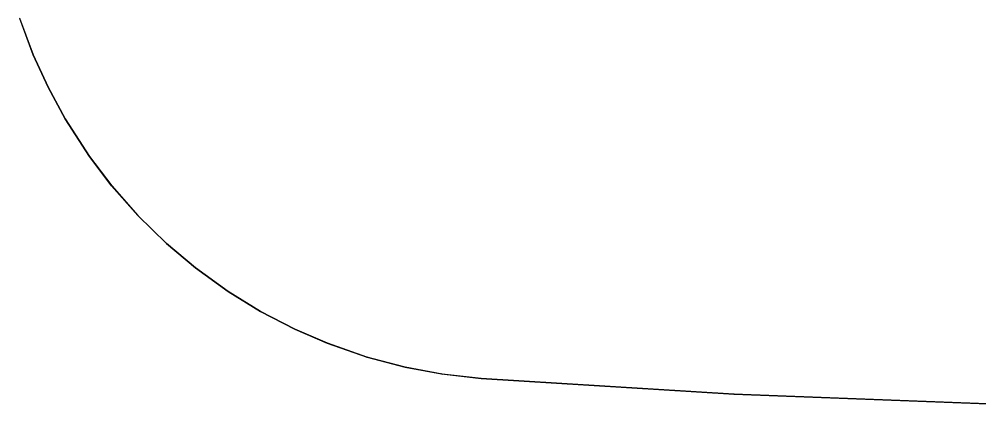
# Model space of a CAD drawing. Header units: feet. Extents: x 1888 to 2477, y 2252 to 2616.
# Drawn here: x 2137.44 to 2154.51, y 2310.73 to 2317.57 of the extents above; entities that cross this region are included whole.
import ezdxf

# ---------------------------------------------------------------- set-up
doc = ezdxf.new("R2010")
doc.units = ezdxf.units.FT
doc.layers.add('TABLE-TOPVEN', color=6, linetype='Continuous')

# ---------------------------------------------------------------- blocks, each defined once
blk = doc.blocks.new('table')
at = {"layer": 'TABLE-TOPVEN', "invisible_edges": 15}
for points in [[(-39.712, -8.86, 28.5), (-39.709, 32.901, 28.5), (-44.489, 32.722, 28.5), (-44.494, -8.68, 28.5)], [(-44.489, 32.722, 27.324), (-39.709, 32.901, 27.324), (-39.702, -8.86, 27.324), (-44.466, -8.682, 27.324)], [(-49.263, 32.423, 27.324), (-44.489, 32.722, 27.324), (-44.466, -8.682, 27.324), (-49.263, -8.382, 27.324)], [(-44.494, -8.68, 28.5), (-44.489, 32.722, 28.5), (-49.263, 32.423, 28.5), (-49.263, -8.382, 28.5)], [(-50.002, -8.299, 28.5), (-50.085, 32.327, 28.5), (-50.777, 32.191, 28.5), (-50.696, -8.169, 28.5)], [(-50.774, 32.192, 27.324), (-50.075, 32.328, 27.324), (-50.015, -8.297, 27.324), (-50.698, -8.168, 27.324)], [(-49.263, -8.382, 28.5), (-49.263, 32.423, 28.5), (-50.085, 32.327, 28.5), (-50.002, -8.299, 28.5)], [(-50.075, 32.328, 27.324), (-49.263, 32.423, 27.324), (-49.263, -8.382, 27.324), (-50.015, -8.297, 27.324)], [(-50.696, -8.169, 28.5), (-50.777, 32.191, 28.5), (-51.415, 32.02, 28.5), (-51.419, -7.978, 28.5)], [(-51.416, 32.02, 27.324), (-50.774, 32.192, 27.324), (-50.698, -8.168, 27.324), (-51.415, -7.979, 27.324)], [(-52.007, 31.82, 27.324), (-51.416, 32.02, 27.324), (-51.415, -7.979, 27.324), (-52.168, -7.717, 27.324)], [(-51.419, -7.978, 28.5), (-51.415, 32.02, 28.5), (-52.011, 31.818, 28.5), (-52.165, -7.718, 28.5)], [(-52.709, 31.526, 27.324), (-52.007, 31.82, 27.324), (-52.168, -7.717, 27.324), (-52.783, -7.45, 27.324)], [(-52.165, -7.718, 28.5), (-52.011, 31.818, 28.5), (-52.704, 31.528, 28.5), (-52.782, -7.451, 28.5)], [(-52.782, -7.451, 28.5), (-52.704, 31.528, 28.5), (-53.43, 31.155, 28.5), (-53.429, -7.115, 28.5)], [(-53.43, 31.155, 27.324), (-52.709, 31.526, 27.324), (-52.783, -7.45, 27.324), (-53.429, -7.115, 27.324)], [(-53.429, -7.115, 28.5), (-53.43, 31.155, 28.5), (-54.061, 30.766, 28.5), (-54.039, -6.74, 28.5)], [(-54.058, 30.768, 27.324), (-53.43, 31.155, 27.324), (-53.429, -7.115, 27.324), (-54.039, -6.739, 27.324)], [(-54.644, 30.344, 27.324), (-54.058, 30.768, 27.324), (-54.039, -6.739, 27.324), (-54.656, -6.294, 27.324)], [(-54.039, -6.74, 28.5), (-54.061, 30.766, 28.5), (-54.647, 30.342, 28.5), (-54.655, -6.294, 28.5)], [(-55.205, 29.872, 27.324), (-54.644, 30.344, 27.324), (-54.656, -6.294, 27.324), (-55.205, -5.831, 27.324)], [(-54.655, -6.294, 28.5), (-54.647, 30.342, 28.5), (-55.205, 29.872, 28.5), (-55.205, -5.831, 28.5)], [(-55.205, -5.831, 27.324), (-55.745, -5.304, 27.324), (-55.745, 29.34, 27.324), (-55.205, 29.872, 27.324)], [(-55.205, -5.831, 28.5), (-55.205, 29.872, 28.5), (-55.695, 29.396, 28.5), (-55.745, -5.304, 28.5)], [(-55.745, -5.304, 28.5), (-55.695, 29.396, 28.5), (-56.207, 28.821, 28.5), (-56.238, -4.743, 28.5)], [(-55.745, -5.304, 27.324), (-56.236, -4.745, 27.324), (-56.236, 28.784, 27.324), (-55.745, 29.34, 27.324)], [(-56.238, -4.743, 28.5), (-56.207, 28.821, 28.5), (-56.657, 28.231, 28.5), (-56.658, -4.19, 28.5)], [(-56.236, -4.745, 27.324), (-56.657, -4.191, 27.324), (-56.657, 28.231, 27.324), (-56.236, 28.784, 27.324)], [(-56.657, -4.191, 27.324), (-57.115, -3.478, 27.324), (-57.115, 27.513, 27.324), (-56.657, 28.231, 27.324)], [(-56.658, -4.19, 28.5), (-56.657, 28.231, 28.5), (-57.067, 27.601, 28.5), (-57.114, -3.48, 28.5)], [(-57.114, -3.48, 28.5), (-57.067, 27.601, 28.5), (-57.43, 26.937, 28.5), (-57.438, -2.88, 28.5)], [(-57.115, -3.478, 27.324), (-57.438, -2.88, 27.324), (-57.426, 26.946, 27.324), (-57.115, 27.513, 27.324)], [(-57.438, -2.88, 27.324), (-57.716, -2.269, 27.324), (-57.716, 26.312, 27.324), (-57.426, 26.946, 27.324)], [(-57.438, -2.88, 28.5), (-57.438, 26.937, 28.5), (-57.714, 26.315, 28.5), (-57.716, -2.27, 28.5)], [(-57.716, -2.27, 28.5), (-57.714, 26.315, 28.5), (-57.981, 25.595, 28.5), (-57.971, -1.585, 28.5)], [(-57.716, -2.269, 27.324), (-57.974, -1.576, 27.324), (-57.979, 25.603, 27.324), (-57.716, 26.31, 27.324)]]:
    blk.add_3dface(points, dxfattribs=at)
at = {"layer": 'TABLE-TOPVEN'}
for points in [[(-57.971, -1.585, 28.5), (-57.974, -1.576, 27.324), (-57.716, -2.269, 27.324), (-57.716, -2.27, 28.5)], [(-57.716, -2.27, 28.5), (-57.716, -2.269, 27.324), (-57.438, -2.88, 27.324), (-57.438, -2.88, 28.5)], [(-57.438, -2.88, 28.5), (-57.438, -2.88, 27.324), (-57.115, -3.478, 27.324), (-57.114, -3.48, 28.5)], [(-57.114, -3.48, 28.5), (-57.115, -3.478, 27.324), (-56.657, -4.191, 27.324), (-56.658, -4.19, 28.5)], [(-56.658, -4.19, 28.5), (-56.657, -4.191, 27.324), (-56.236, -4.745, 27.324), (-56.238, -4.743, 28.5)], [(-56.238, -4.743, 28.5), (-56.236, -4.745, 27.324), (-55.745, -5.304, 27.324), (-55.745, -5.304, 28.5)], [(-55.745, -5.304, 28.5), (-55.745, -5.304, 27.324), (-55.205, -5.831, 27.324), (-55.205, -5.831, 28.5)], [(-55.745, -5.304, 27.324), (-55.745, -5.304, 28.5), (-55.745, -5.304, 28.5), (-55.745, -5.304, 27.324)], [(-55.205, -5.831, 28.5), (-55.205, -5.831, 27.324), (-54.656, -6.294, 27.324), (-54.655, -6.294, 28.5)], [(-54.655, -6.294, 28.5), (-54.656, -6.294, 27.324), (-54.039, -6.739, 27.324), (-54.039, -6.74, 28.5)], [(-54.039, -6.74, 28.5), (-54.039, -6.739, 27.324), (-53.429, -7.115, 27.324), (-53.429, -7.115, 28.5)], [(-53.429, -7.115, 28.5), (-53.429, -7.115, 27.324), (-52.783, -7.45, 27.324), (-52.782, -7.451, 28.5)], [(-52.782, -7.451, 28.5), (-52.783, -7.45, 27.324), (-52.168, -7.717, 27.324), (-52.165, -7.718, 28.5)], [(-52.165, -7.718, 28.5), (-52.168, -7.717, 27.324), (-51.415, -7.979, 27.324), (-51.419, -7.978, 28.5)], [(-51.419, -7.978, 28.5), (-51.415, -7.979, 27.324), (-50.698, -8.168, 27.324), (-50.696, -8.169, 28.5)], [(-50.696, -8.169, 28.5), (-50.698, -8.168, 27.324), (-50.015, -8.297, 27.324), (-50.002, -8.299, 28.5)], [(-50.002, -8.299, 28.5), (-50.015, -8.297, 27.324), (-49.263, -8.382, 27.324), (-49.263, -8.382, 28.5)], [(-49.263, -8.382, 28.5), (-49.263, -8.382, 27.324), (-44.489, -8.681, 27.324), (-44.494, -8.68, 28.5)], [(-44.494, -8.68, 28.5), (-44.489, -8.681, 27.324), (-39.702, -8.86, 27.324), (-39.712, -8.86, 28.5)]]:
    blk.add_3dface(points, dxfattribs=at)

msp = doc.modelspace()

# ---------------------------------------------------------------- block references
at = {"xscale": 0.9419495636793325, "yscale": 0.9419495636793325, "zscale": 0.9419495636793325}
msp.add_blockref('table', (2192.054, 2319.075, -0.761), dxfattribs=at)

doc.saveas('drawing.dxf')
